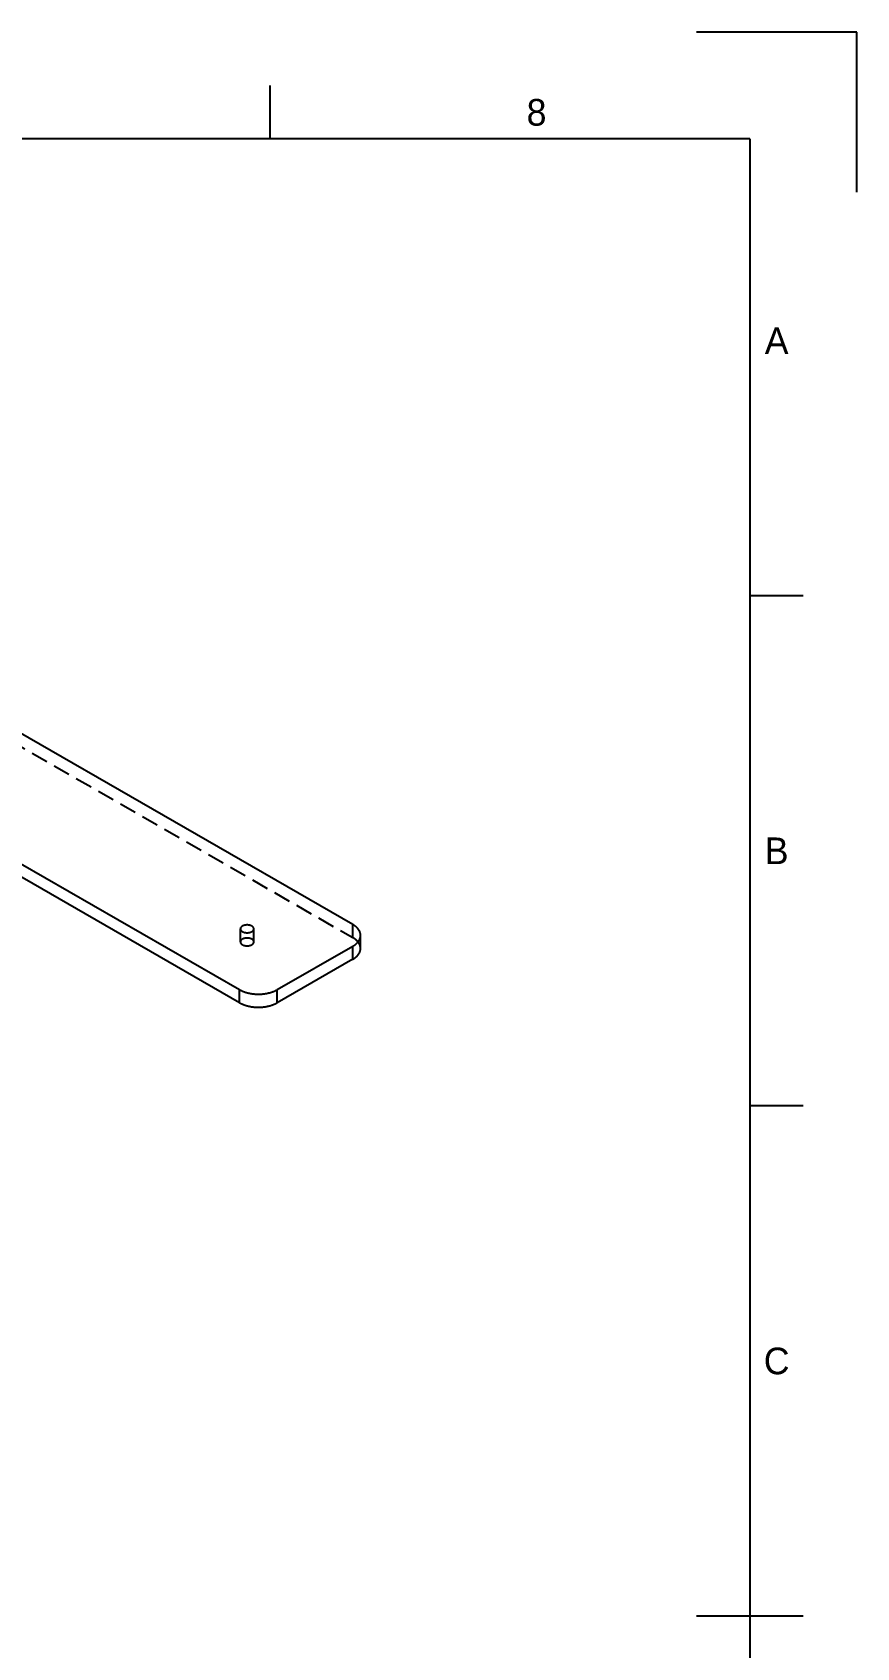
# Model space of a CAD drawing. Extents: x 0 to 840, y 0 to 594.
# Drawn here: x 685.5 to 840, y 291.1 to 594 of the extents above; entities that cross this region are included whole.
import ezdxf
from ezdxf.enums import TextEntityAlignment as Align

# ---------------------------------------------------------------- set-up
doc = ezdxf.new("R2010")
doc.units = 0
doc.linetypes.add('HIDDEN2', pattern=[4.7625, 3.175, -1.5875])
doc.layers.get('0').update_dxf_attribs({"linetype": 'CONTINUOUS'})
for name, color, linetype in [('BORDER', 7, 'CONTINUOUS'), ('TITLEBLOCK', 7, 'CONTINUOUS'), ('可視', 7, 'CONTINUOUS'), ('狭い可視', 7, 'CONTINUOUS'), ('狭い隠線', 7, 'HIDDEN2'), ('隠線処理', 7, 'HIDDEN2')]:
    doc.layers.add(name, color=color, linetype=linetype)
doc.styles.add('FUSIONTITLE', font='txt')

# ---------------------------------------------------------------- blocks, each defined once
blk = doc.blocks.new('CUSTOMOBJECTSINVIEWPORT7_0')
at = {"layer": '可視', "extrusion": (-0.707107, -0.407196, 0.578093)}
for p, q in [((745.579, 426.688), (611.228, 504.055)), ((590.015, 491.839), (724.366, 414.472)), ((724.366, 412.019), (590.015, 489.386)), ((747.043, 422.199), (747.043, 424.652)), ((731.437, 414.472), (745.579, 422.616)), ((745.579, 420.163), (731.437, 412.019))]:
    blk.add_line(p, q, dxfattribs=at)
at = {"layer": '可視'}
for points in [[(724.886, 426.388, 0), (724.843, 426.362, 0), (724.802, 426.335, 0), (724.764, 426.307, 0), (724.728, 426.278, 0), (724.695, 426.248, 0), (724.665, 426.216, 0), (724.637, 426.185, 0), (724.611, 426.152, 0), (724.589, 426.119, 0), (724.57, 426.085, 0), (724.553, 426.05, 0), (724.54, 426.015, 0), (724.529, 425.98, 0), (724.521, 425.945, 0), (724.517, 425.909, 0), (724.515, 425.873, 0), (724.517, 425.837, 0), (724.521, 425.802, 0), (724.529, 425.766, 0), (724.54, 425.731, 0), (724.553, 425.696, 0), (724.57, 425.662, 0), (724.589, 425.628, 0), (724.611, 425.595, 0), (724.637, 425.562, 0), (724.665, 425.53, 0), (724.695, 425.499, 0), (724.728, 425.469, 0), (724.764, 425.439, 0), (724.802, 425.411, 0), (724.843, 425.384, 0), (724.886, 425.358, 0), (724.931, 425.334, 0), (724.978, 425.31, 0), (725.026, 425.288, 0), (725.077, 425.268, 0), (725.13, 425.249, 0), (725.184, 425.231, 0), (725.239, 425.215, 0), (725.296, 425.2, 0), (725.354, 425.188, 0), (725.413, 425.176, 0), (725.472, 425.167, 0), (725.533, 425.159, 0), (725.594, 425.153, 0), (725.656, 425.149, 0), (725.718, 425.146, 0), (725.78, 425.145, 0), (725.842, 425.146, 0), (725.904, 425.149, 0), (725.965, 425.153, 0), (726.026, 425.159, 0), (726.087, 425.167, 0), (726.147, 425.176, 0), (726.206, 425.188, 0), (726.264, 425.2, 0), (726.32, 425.215, 0), (726.376, 425.231, 0), (726.43, 425.249, 0), (726.482, 425.268, 0), (726.533, 425.288, 0), (726.582, 425.31, 0), (726.629, 425.334, 0), (726.674, 425.358, 0), (726.717, 425.384, 0), (726.757, 425.411, 0), (726.795, 425.439, 0), (726.831, 425.469, 0), (726.864, 425.499, 0), (726.895, 425.53, 0), (726.923, 425.562, 0), (726.948, 425.595, 0), (726.97, 425.628, 0), (726.99, 425.662, 0), (727.006, 425.696, 0), (727.02, 425.731, 0), (727.031, 425.766, 0), (727.038, 425.802, 0), (727.043, 425.837, 0), (727.044, 425.873, 0), (727.043, 425.909, 0), (727.038, 425.945, 0), (727.031, 425.98, 0), (727.02, 426.015, 0), (727.006, 426.05, 0), (726.99, 426.085, 0), (726.97, 426.119, 0), (726.948, 426.152, 0), (726.923, 426.185, 0), (726.895, 426.216, 0), (726.864, 426.248, 0), (726.831, 426.278, 0), (726.795, 426.307, 0), (726.757, 426.335, 0), (726.717, 426.362, 0), (726.674, 426.388, 0), (726.629, 426.413, 0), (726.582, 426.436, 0), (726.533, 426.458, 0), (726.482, 426.479, 0), (726.43, 426.498, 0), (726.376, 426.515, 0), (726.32, 426.531, 0), (726.264, 426.546, 0), (726.206, 426.559, 0), (726.147, 426.57, 0), (726.087, 426.58, 0), (726.026, 426.587, 0), (725.965, 426.594, 0), (725.904, 426.598, 0), (725.842, 426.601, 0), (725.78, 426.601, 0), (725.718, 426.601, 0), (725.656, 426.598, 0), (725.594, 426.594, 0), (725.533, 426.587, 0), (725.472, 426.58, 0), (725.413, 426.57, 0), (725.354, 426.559, 0), (725.296, 426.546, 0), (725.239, 426.531, 0), (725.184, 426.515, 0), (725.13, 426.498, 0), (725.077, 426.479, 0), (725.026, 426.458, 0), (724.978, 426.436, 0), (724.931, 426.413, 0), (724.886, 426.388, 0)], [(745.579, 422.616, 0), (745.622, 422.641, 0), (745.664, 422.666, 0), (745.706, 422.692, 0), (745.748, 422.718, 0), (745.789, 422.744, 0), (745.829, 422.771, 0), (745.869, 422.798, 0), (745.908, 422.825, 0), (745.947, 422.852, 0), (745.985, 422.88, 0), (746.022, 422.908, 0), (746.059, 422.936, 0), (746.095, 422.965, 0), (746.131, 422.994, 0), (746.166, 423.023, 0), (746.201, 423.052, 0), (746.234, 423.081, 0), (746.267, 423.111, 0), (746.3, 423.141, 0), (746.332, 423.171, 0), (746.363, 423.202, 0), (746.394, 423.232, 0), (746.424, 423.263, 0), (746.453, 423.294, 0), (746.481, 423.326, 0), (746.509, 423.357, 0), (746.537, 423.389, 0), (746.563, 423.421, 0), (746.589, 423.453, 0), (746.614, 423.485, 0), (746.639, 423.517, 0), (746.663, 423.55, 0), (746.686, 423.582, 0), (746.708, 423.615, 0), (746.73, 423.648, 0), (746.751, 423.682, 0), (746.771, 423.715, 0), (746.791, 423.748, 0), (746.81, 423.782, 0), (746.828, 423.816, 0), (746.845, 423.85, 0), (746.862, 423.884, 0), (746.878, 423.918, 0), (746.893, 423.952, 0), (746.908, 423.986, 0), (746.922, 424.021, 0), (746.935, 424.055, 0), (746.947, 424.09, 0), (746.959, 424.125, 0), (746.97, 424.159, 0), (746.98, 424.194, 0), (746.989, 424.229, 0), (746.998, 424.264, 0), (747.006, 424.299, 0), (747.013, 424.334, 0), (747.019, 424.369, 0), (747.025, 424.405, 0), (747.03, 424.44, 0), (747.034, 424.475, 0), (747.037, 424.51, 0), (747.04, 424.546, 0), (747.042, 424.581, 0), (747.043, 424.616, 0), (747.043, 424.652, 0), (747.043, 424.687, 0), (747.042, 424.722, 0), (747.04, 424.758, 0), (747.037, 424.793, 0), (747.034, 424.828, 0), (747.03, 424.863, 0), (747.025, 424.899, 0), (747.019, 424.934, 0), (747.013, 424.969, 0), (747.006, 425.004, 0), (746.998, 425.039, 0), (746.989, 425.074, 0), (746.98, 425.109, 0), (746.97, 425.144, 0), (746.959, 425.179, 0), (746.947, 425.213, 0), (746.935, 425.248, 0), (746.922, 425.282, 0), (746.908, 425.317, 0), (746.893, 425.351, 0), (746.878, 425.385, 0), (746.862, 425.42, 0), (746.845, 425.454, 0), (746.828, 425.487, 0), (746.81, 425.521, 0), (746.791, 425.555, 0), (746.771, 425.588, 0), (746.751, 425.622, 0), (746.73, 425.655, 0), (746.708, 425.688, 0), (746.686, 425.721, 0), (746.663, 425.753, 0), (746.639, 425.786, 0), (746.614, 425.818, 0), (746.589, 425.851, 0), (746.563, 425.883, 0), (746.537, 425.915, 0), (746.509, 425.946, 0), (746.481, 425.978, 0), (746.453, 426.009, 0), (746.424, 426.04, 0), (746.394, 426.071, 0), (746.363, 426.101, 0), (746.332, 426.132, 0), (746.3, 426.162, 0), (746.267, 426.192, 0), (746.234, 426.222, 0), (746.201, 426.251, 0), (746.166, 426.281, 0), (746.131, 426.31, 0), (746.095, 426.338, 0), (746.059, 426.367, 0), (746.022, 426.395, 0), (745.985, 426.423, 0), (745.947, 426.451, 0), (745.908, 426.478, 0), (745.869, 426.505, 0), (745.829, 426.532, 0), (745.789, 426.559, 0), (745.748, 426.585, 0), (745.706, 426.611, 0), (745.664, 426.637, 0), (745.622, 426.662, 0), (745.579, 426.688, 0)], [(745.579, 420.163, 0), (745.6, 420.176, 0), (745.622, 420.188, 0), (745.643, 420.201, 0), (745.664, 420.214, 0), (745.686, 420.226, 0), (745.706, 420.239, 0), (745.727, 420.252, 0), (745.748, 420.265, 0), (745.768, 420.278, 0), (745.789, 420.292, 0), (745.809, 420.305, 0), (745.829, 420.318, 0), (745.849, 420.332, 0), (745.869, 420.345, 0), (745.889, 420.359, 0), (745.908, 420.372, 0), (745.928, 420.386, 0), (745.947, 420.4, 0), (745.966, 420.414, 0), (745.985, 420.428, 0), (746.004, 420.442, 0), (746.022, 420.456, 0), (746.041, 420.47, 0), (746.059, 420.484, 0), (746.077, 420.498, 0), (746.095, 420.512, 0), (746.113, 420.527, 0), (746.131, 420.541, 0), (746.149, 420.556, 0), (746.166, 420.57, 0), (746.183, 420.585, 0), (746.201, 420.599, 0), (746.217, 420.614, 0), (746.234, 420.629, 0), (746.251, 420.644, 0), (746.267, 420.659, 0), (746.284, 420.674, 0), (746.3, 420.689, 0), (746.316, 420.704, 0), (746.332, 420.719, 0), (746.348, 420.734, 0), (746.363, 420.749, 0), (746.378, 420.764, 0), (746.394, 420.78, 0), (746.409, 420.795, 0), (746.424, 420.811, 0), (746.438, 420.826, 0), (746.453, 420.842, 0), (746.467, 420.857, 0), (746.481, 420.873, 0), (746.495, 420.889, 0), (746.509, 420.904, 0), (746.523, 420.92, 0), (746.537, 420.936, 0), (746.55, 420.952, 0), (746.563, 420.968, 0), (746.576, 420.984, 0), (746.589, 421, 0), (746.602, 421.016, 0), (746.614, 421.032, 0), (746.627, 421.048, 0), (746.639, 421.065, 0), (746.651, 421.081, 0), (746.663, 421.097, 0), (746.674, 421.113, 0), (746.686, 421.13, 0), (746.697, 421.146, 0), (746.708, 421.163, 0), (746.719, 421.179, 0), (746.73, 421.196, 0), (746.74, 421.212, 0), (746.751, 421.229, 0), (746.761, 421.246, 0), (746.771, 421.262, 0), (746.781, 421.279, 0), (746.791, 421.296, 0), (746.8, 421.313, 0), (746.81, 421.329, 0), (746.819, 421.346, 0), (746.828, 421.363, 0), (746.837, 421.38, 0), (746.845, 421.397, 0), (746.854, 421.414, 0), (746.862, 421.431, 0), (746.87, 421.448, 0), (746.878, 421.465, 0), (746.886, 421.482, 0), (746.893, 421.499, 0), (746.901, 421.517, 0), (746.908, 421.534, 0), (746.915, 421.551, 0), (746.922, 421.568, 0), (746.928, 421.585, 0), (746.935, 421.603, 0), (746.941, 421.62, 0), (746.947, 421.637, 0), (746.953, 421.655, 0), (746.959, 421.672, 0), (746.964, 421.689, 0), (746.97, 421.707, 0), (746.975, 421.724, 0), (746.98, 421.742, 0), (746.984, 421.759, 0), (746.989, 421.777, 0), (746.993, 421.794, 0), (746.998, 421.811, 0), (747.002, 421.829, 0), (747.006, 421.847, 0), (747.009, 421.864, 0), (747.013, 421.882, 0), (747.016, 421.899, 0), (747.019, 421.917, 0), (747.022, 421.934, 0), (747.025, 421.952, 0), (747.027, 421.97, 0), (747.03, 421.987, 0), (747.032, 422.005, 0), (747.034, 422.022, 0), (747.036, 422.04, 0), (747.037, 422.058, 0), (747.039, 422.075, 0), (747.04, 422.093, 0), (747.041, 422.111, 0), (747.042, 422.128, 0), (747.042, 422.146, 0), (747.043, 422.164, 0), (747.043, 422.181, 0), (747.043, 422.199, 0)], [(724.366, 414.472, 0), (724.409, 414.447, 0), (724.453, 414.422, 0), (724.498, 414.398, 0), (724.543, 414.374, 0), (724.589, 414.351, 0), (724.635, 414.327, 0), (724.682, 414.305, 0), (724.729, 414.282, 0), (724.777, 414.26, 0), (724.825, 414.238, 0), (724.873, 414.216, 0), (724.923, 414.195, 0), (724.972, 414.174, 0), (725.022, 414.154, 0), (725.072, 414.133, 0), (725.123, 414.114, 0), (725.174, 414.094, 0), (725.226, 414.075, 0), (725.278, 414.056, 0), (725.331, 414.038, 0), (725.383, 414.02, 0), (725.437, 414.002, 0), (725.49, 413.985, 0), (725.544, 413.968, 0), (725.598, 413.952, 0), (725.653, 413.936, 0), (725.708, 413.92, 0), (725.763, 413.905, 0), (725.819, 413.89, 0), (725.875, 413.875, 0), (725.931, 413.861, 0), (725.988, 413.848, 0), (726.044, 413.834, 0), (726.102, 413.821, 0), (726.159, 413.809, 0), (726.217, 413.797, 0), (726.274, 413.785, 0), (726.333, 413.774, 0), (726.391, 413.763, 0), (726.45, 413.752, 0), (726.508, 413.742, 0), (726.567, 413.733, 0), (726.627, 413.723, 0), (726.686, 413.715, 0), (726.746, 413.706, 0), (726.806, 413.698, 0), (726.865, 413.691, 0), (726.926, 413.684, 0), (726.986, 413.677, 0), (727.046, 413.671, 0), (727.107, 413.665, 0), (727.167, 413.66, 0), (727.228, 413.655, 0), (727.289, 413.65, 0), (727.35, 413.646, 0), (727.411, 413.642, 0), (727.472, 413.639, 0), (727.533, 413.636, 0), (727.594, 413.634, 0), (727.656, 413.632, 0), (727.717, 413.63, 0), (727.778, 413.629, 0), (727.84, 413.629, 0), (727.901, 413.628, 0), (727.962, 413.629, 0), (728.024, 413.629, 0), (728.085, 413.63, 0), (728.146, 413.632, 0), (728.208, 413.634, 0), (728.269, 413.636, 0), (728.33, 413.639, 0), (728.391, 413.642, 0), (728.452, 413.646, 0), (728.513, 413.65, 0), (728.574, 413.655, 0), (728.635, 413.66, 0), (728.695, 413.665, 0), (728.756, 413.671, 0), (728.816, 413.677, 0), (728.877, 413.684, 0), (728.937, 413.691, 0), (728.997, 413.698, 0), (729.056, 413.706, 0), (729.116, 413.715, 0), (729.175, 413.723, 0), (729.235, 413.733, 0), (729.294, 413.742, 0), (729.352, 413.752, 0), (729.411, 413.763, 0), (729.469, 413.774, 0), (729.528, 413.785, 0), (729.585, 413.797, 0), (729.643, 413.809, 0), (729.701, 413.821, 0), (729.758, 413.834, 0), (729.814, 413.848, 0), (729.871, 413.861, 0), (729.927, 413.875, 0), (729.983, 413.89, 0), (730.039, 413.905, 0), (730.094, 413.92, 0), (730.149, 413.936, 0), (730.204, 413.952, 0), (730.258, 413.968, 0), (730.312, 413.985, 0), (730.366, 414.002, 0), (730.419, 414.02, 0), (730.472, 414.038, 0), (730.524, 414.056, 0), (730.576, 414.075, 0), (730.628, 414.094, 0), (730.679, 414.114, 0), (730.73, 414.133, 0), (730.78, 414.154, 0), (730.83, 414.174, 0), (730.88, 414.195, 0), (730.929, 414.216, 0), (730.977, 414.238, 0), (731.025, 414.26, 0), (731.073, 414.282, 0), (731.12, 414.305, 0), (731.167, 414.327, 0), (731.213, 414.351, 0), (731.259, 414.374, 0), (731.304, 414.398, 0), (731.349, 414.422, 0), (731.393, 414.447, 0), (731.437, 414.472, 0)], [(724.366, 412.019, 0), (724.409, 411.994, 0), (724.453, 411.97, 0), (724.498, 411.946, 0), (724.543, 411.922, 0), (724.589, 411.898, 0), (724.635, 411.875, 0), (724.682, 411.852, 0), (724.729, 411.829, 0), (724.777, 411.807, 0), (724.825, 411.785, 0), (724.873, 411.764, 0), (724.923, 411.742, 0), (724.972, 411.722, 0), (725.022, 411.701, 0), (725.072, 411.681, 0), (725.123, 411.661, 0), (725.174, 411.642, 0), (725.226, 411.622, 0), (725.278, 411.604, 0), (725.331, 411.585, 0), (725.383, 411.567, 0), (725.437, 411.55, 0), (725.49, 411.533, 0), (725.544, 411.516, 0), (725.598, 411.499, 0), (725.653, 411.483, 0), (725.708, 411.468, 0), (725.763, 411.452, 0), (725.819, 411.437, 0), (725.875, 411.423, 0), (725.931, 411.409, 0), (725.988, 411.395, 0), (726.044, 411.382, 0), (726.102, 411.369, 0), (726.159, 411.356, 0), (726.217, 411.344, 0), (726.274, 411.332, 0), (726.333, 411.321, 0), (726.391, 411.31, 0), (726.45, 411.3, 0), (726.508, 411.29, 0), (726.567, 411.28, 0), (726.627, 411.271, 0), (726.686, 411.262, 0), (726.746, 411.254, 0), (726.806, 411.246, 0), (726.865, 411.238, 0), (726.926, 411.231, 0), (726.986, 411.224, 0), (727.046, 411.218, 0), (727.107, 411.212, 0), (727.167, 411.207, 0), (727.228, 411.202, 0), (727.289, 411.197, 0), (727.35, 411.193, 0), (727.411, 411.19, 0), (727.472, 411.186, 0), (727.533, 411.184, 0), (727.594, 411.181, 0), (727.656, 411.179, 0), (727.717, 411.178, 0), (727.778, 411.177, 0), (727.84, 411.176, 0), (727.901, 411.176, 0), (727.962, 411.176, 0), (728.024, 411.177, 0), (728.085, 411.178, 0), (728.146, 411.179, 0), (728.208, 411.181, 0), (728.269, 411.184, 0), (728.33, 411.186, 0), (728.391, 411.19, 0), (728.452, 411.193, 0), (728.513, 411.197, 0), (728.574, 411.202, 0), (728.635, 411.207, 0), (728.695, 411.212, 0), (728.756, 411.218, 0), (728.816, 411.224, 0), (728.877, 411.231, 0), (728.937, 411.238, 0), (728.997, 411.246, 0), (729.056, 411.254, 0), (729.116, 411.262, 0), (729.175, 411.271, 0), (729.235, 411.28, 0), (729.294, 411.29, 0), (729.352, 411.3, 0), (729.411, 411.31, 0), (729.469, 411.321, 0), (729.528, 411.332, 0), (729.585, 411.344, 0), (729.643, 411.356, 0), (729.701, 411.369, 0), (729.758, 411.382, 0), (729.814, 411.395, 0), (729.871, 411.409, 0), (729.927, 411.423, 0), (729.983, 411.437, 0), (730.039, 411.452, 0), (730.094, 411.468, 0), (730.149, 411.483, 0), (730.204, 411.499, 0), (730.258, 411.516, 0), (730.312, 411.533, 0), (730.366, 411.55, 0), (730.419, 411.567, 0), (730.472, 411.585, 0), (730.524, 411.604, 0), (730.576, 411.622, 0), (730.628, 411.642, 0), (730.679, 411.661, 0), (730.73, 411.681, 0), (730.78, 411.701, 0), (730.83, 411.722, 0), (730.88, 411.742, 0), (730.929, 411.764, 0), (730.977, 411.785, 0), (731.025, 411.807, 0), (731.073, 411.829, 0), (731.12, 411.852, 0), (731.167, 411.875, 0), (731.213, 411.898, 0), (731.259, 411.922, 0), (731.304, 411.946, 0), (731.349, 411.97, 0), (731.393, 411.994, 0), (731.437, 412.019, 0)]]:
    blk.add_polyline3d(points, dxfattribs=at)
at = {"layer": '狭い可視', "extrusion": (-0.707107, -0.407196, 0.578093)}
for p, q in [((745.579, 420.163), (745.579, 422.616)), ((724.366, 412.019), (724.366, 414.472)), ((731.437, 412.019), (731.437, 414.472))]:
    blk.add_line(p, q, dxfattribs=at)
at = {"layer": '狭い隠線', "extrusion": (-0.707107, -0.407196, 0.578093)}
blk.add_line((745.579, 424.235), (745.579, 426.688), dxfattribs=at)
at = {"layer": '隠線処理', "extrusion": (-0.707107, -0.407196, 0.578093)}
for p, q in [((611.228, 501.602), (745.579, 424.235)), ((724.515, 423.421), (724.515, 425.873)), ((727.044, 423.421), (727.044, 425.873))]:
    blk.add_line(p, q, dxfattribs=at)
at = {"layer": '隠線処理'}
for points in [[(724.886, 423.935, 0), (724.843, 423.91, 0), (724.802, 423.883, 0), (724.764, 423.854, 0), (724.728, 423.825, 0), (724.695, 423.795, 0), (724.665, 423.764, 0), (724.637, 423.732, 0), (724.611, 423.699, 0), (724.589, 423.666, 0), (724.57, 423.632, 0), (724.553, 423.598, 0), (724.54, 423.563, 0), (724.529, 423.527, 0), (724.521, 423.492, 0), (724.517, 423.456, 0), (724.515, 423.421, 0), (724.517, 423.385, 0), (724.521, 423.349, 0), (724.529, 423.314, 0), (724.54, 423.279, 0), (724.553, 423.244, 0), (724.57, 423.209, 0), (724.589, 423.175, 0), (724.611, 423.142, 0), (724.637, 423.109, 0), (724.665, 423.077, 0), (724.695, 423.046, 0), (724.728, 423.016, 0), (724.764, 422.987, 0), (724.802, 422.959, 0), (724.843, 422.932, 0), (724.886, 422.906, 0), (724.931, 422.881, 0), (724.978, 422.858, 0), (725.026, 422.836, 0), (725.077, 422.815, 0), (725.13, 422.796, 0), (725.184, 422.778, 0), (725.239, 422.762, 0), (725.296, 422.748, 0), (725.354, 422.735, 0), (725.413, 422.724, 0), (725.472, 422.714, 0), (725.533, 422.706, 0), (725.594, 422.7, 0), (725.656, 422.696, 0), (725.718, 422.693, 0), (725.78, 422.692, 0), (725.842, 422.693, 0), (725.904, 422.696, 0), (725.965, 422.7, 0), (726.026, 422.706, 0), (726.087, 422.714, 0), (726.147, 422.724, 0), (726.206, 422.735, 0), (726.264, 422.748, 0), (726.32, 422.762, 0), (726.376, 422.778, 0), (726.43, 422.796, 0), (726.482, 422.815, 0), (726.533, 422.836, 0), (726.582, 422.858, 0), (726.629, 422.881, 0), (726.674, 422.906, 0), (726.717, 422.932, 0), (726.757, 422.959, 0), (726.795, 422.987, 0), (726.831, 423.016, 0), (726.864, 423.046, 0), (726.895, 423.077, 0), (726.923, 423.109, 0), (726.948, 423.142, 0), (726.97, 423.175, 0), (726.99, 423.209, 0), (727.006, 423.244, 0), (727.02, 423.279, 0), (727.031, 423.314, 0), (727.038, 423.349, 0), (727.043, 423.385, 0), (727.044, 423.421, 0), (727.043, 423.456, 0), (727.038, 423.492, 0), (727.031, 423.527, 0), (727.02, 423.563, 0), (727.006, 423.598, 0), (726.99, 423.632, 0), (726.97, 423.666, 0), (726.948, 423.699, 0), (726.923, 423.732, 0), (726.895, 423.764, 0), (726.864, 423.795, 0), (726.831, 423.825, 0), (726.795, 423.854, 0), (726.757, 423.883, 0), (726.717, 423.91, 0), (726.674, 423.935, 0), (726.629, 423.96, 0), (726.582, 423.983, 0), (726.533, 424.005, 0), (726.482, 424.026, 0), (726.43, 424.045, 0), (726.376, 424.063, 0), (726.32, 424.079, 0), (726.264, 424.093, 0), (726.206, 424.106, 0), (726.147, 424.117, 0), (726.087, 424.127, 0), (726.026, 424.135, 0), (725.965, 424.141, 0), (725.904, 424.145, 0), (725.842, 424.148, 0), (725.78, 424.149, 0), (725.718, 424.148, 0), (725.656, 424.145, 0), (725.594, 424.141, 0), (725.533, 424.135, 0), (725.472, 424.127, 0), (725.413, 424.117, 0), (725.354, 424.106, 0), (725.296, 424.093, 0), (725.239, 424.079, 0), (725.184, 424.063, 0), (725.13, 424.045, 0), (725.077, 424.026, 0), (725.026, 424.005, 0), (724.978, 423.983, 0), (724.931, 423.96, 0), (724.886, 423.935, 0)], [(747.043, 422.199, 0), (747.043, 422.217, 0), (747.043, 422.234, 0), (747.042, 422.252, 0), (747.042, 422.27, 0), (747.041, 422.287, 0), (747.04, 422.305, 0), (747.039, 422.323, 0), (747.037, 422.34, 0), (747.036, 422.358, 0), (747.034, 422.376, 0), (747.032, 422.393, 0), (747.03, 422.411, 0), (747.027, 422.428, 0), (747.025, 422.446, 0), (747.022, 422.464, 0), (747.019, 422.481, 0), (747.016, 422.499, 0), (747.013, 422.516, 0), (747.009, 422.534, 0), (747.006, 422.551, 0), (747.002, 422.569, 0), (746.998, 422.586, 0), (746.993, 422.604, 0), (746.989, 422.621, 0), (746.984, 422.639, 0), (746.98, 422.656, 0), (746.975, 422.674, 0), (746.97, 422.691, 0), (746.964, 422.709, 0), (746.959, 422.726, 0), (746.953, 422.743, 0), (746.947, 422.761, 0), (746.941, 422.778, 0), (746.935, 422.795, 0), (746.928, 422.813, 0), (746.922, 422.83, 0), (746.915, 422.847, 0), (746.908, 422.864, 0), (746.901, 422.881, 0), (746.893, 422.899, 0), (746.886, 422.916, 0), (746.878, 422.933, 0), (746.87, 422.95, 0), (746.862, 422.967, 0), (746.854, 422.984, 0), (746.845, 423.001, 0), (746.837, 423.018, 0), (746.828, 423.035, 0), (746.819, 423.052, 0), (746.81, 423.069, 0), (746.8, 423.085, 0), (746.791, 423.102, 0), (746.781, 423.119, 0), (746.771, 423.136, 0), (746.761, 423.152, 0), (746.751, 423.169, 0), (746.74, 423.186, 0), (746.73, 423.202, 0), (746.719, 423.219, 0), (746.708, 423.235, 0), (746.697, 423.252, 0), (746.686, 423.268, 0), (746.674, 423.285, 0), (746.663, 423.301, 0), (746.651, 423.317, 0), (746.639, 423.333, 0), (746.627, 423.35, 0), (746.614, 423.366, 0), (746.602, 423.382, 0), (746.589, 423.398, 0), (746.576, 423.414, 0), (746.563, 423.43, 0), (746.55, 423.446, 0), (746.537, 423.462, 0), (746.523, 423.478, 0), (746.509, 423.494, 0), (746.495, 423.509, 0), (746.481, 423.525, 0), (746.467, 423.541, 0), (746.453, 423.556, 0), (746.438, 423.572, 0), (746.424, 423.587, 0), (746.409, 423.603, 0), (746.394, 423.618, 0), (746.378, 423.634, 0), (746.363, 423.649, 0), (746.348, 423.664, 0), (746.332, 423.679, 0), (746.316, 423.694, 0), (746.3, 423.709, 0), (746.284, 423.724, 0), (746.267, 423.739, 0), (746.251, 423.754, 0), (746.234, 423.769, 0), (746.217, 423.784, 0), (746.201, 423.799, 0), (746.183, 423.813, 0), (746.166, 423.828, 0), (746.149, 423.842, 0), (746.131, 423.857, 0), (746.113, 423.871, 0), (746.095, 423.886, 0), (746.077, 423.9, 0), (746.059, 423.914, 0), (746.041, 423.928, 0), (746.022, 423.942, 0), (746.004, 423.956, 0), (745.985, 423.97, 0), (745.966, 423.984, 0), (745.947, 423.998, 0), (745.928, 424.012, 0), (745.908, 424.026, 0), (745.889, 424.039, 0), (745.869, 424.053, 0), (745.849, 424.066, 0), (745.829, 424.08, 0), (745.809, 424.093, 0), (745.789, 424.106, 0), (745.768, 424.119, 0), (745.748, 424.133, 0), (745.727, 424.146, 0), (745.706, 424.159, 0), (745.686, 424.172, 0), (745.664, 424.184, 0), (745.643, 424.197, 0), (745.622, 424.21, 0), (745.6, 424.222, 0), (745.579, 424.235, 0)]]:
    blk.add_polyline3d(points, dxfattribs=at)
blk = doc.blocks.new('NEW_BLOCK3')
at = {"layer": 'BORDER'}
for p, q in [((420, 297), (405, 297)), ((420, 297), (405, 297)), ((420, 297), (405, 297)), ((420, 282), (420, 297)), ((420, 282), (420, 297)), ((420, 282), (420, 297)), ((365, 292), (365, 287)), ((365, 292), (365, 287)), ((365, 292), (365, 287)), ((410, 287), (20, 287)), ((410, 287), (20, 287)), ((410, 287), (20, 287)), ((410, 287), (410, 10)), ((410, 287), (410, 10)), ((410, 287), (410, 10)), ((415, 244.17), (410, 244.17)), ((415, 244.17), (410, 244.17)), ((415, 244.17), (410, 244.17)), ((415, 196.33), (410, 196.33)), ((415, 196.33), (410, 196.33)), ((415, 196.33), (410, 196.33)), ((415, 148.5), (405, 148.5)), ((415, 148.5), (405, 148.5)), ((415, 148.5), (405, 148.5))]:
    blk.add_line(p, q, dxfattribs=at)
at = {"layer": 'BORDER', "style": 'FUSIONTITLE'}
for s, p in [('8', (390, 289.5)), ('8', (390, 289.5)), ('8', (390, 289.5)), ('A', (412.5, 268.08)), ('A', (412.5, 268.08)), ('A', (412.5, 268.08)), ('B', (412.5, 220.25)), ('B', (412.5, 220.25)), ('B', (412.5, 220.25)), ('C', (412.5, 172.42)), ('C', (412.5, 172.42)), ('C', (412.5, 172.42))]:
    blk.add_text(s, height=2.5, dxfattribs=at).set_placement(p, align=Align.MIDDLE)

msp = doc.modelspace()

# ---------------------------------------------------------------- block references
msp.add_blockref('CUSTOMOBJECTSINVIEWPORT7_0', (0, 0))
at = {"layer": 'TITLEBLOCK', "xscale": 2, "yscale": 2, "zscale": 2}
msp.add_blockref('NEW_BLOCK3', (0.031, 0.007), dxfattribs=at)

doc.saveas('drawing.dxf')
